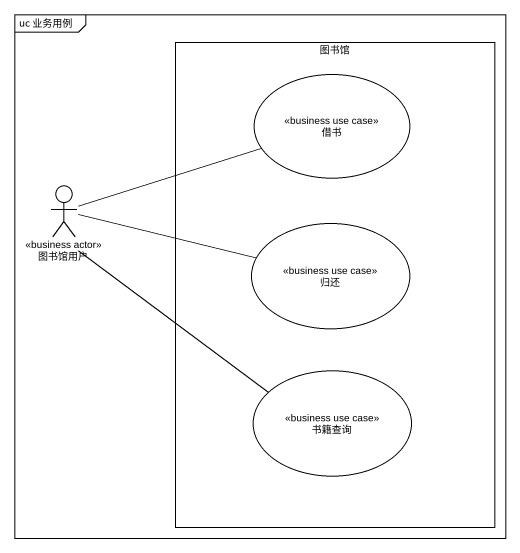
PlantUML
@startuml
mainframe uc 业务用例
rectangle 图书馆 {
  usecase 借书 <<business use case>>
  usecase 归还 <<business use case>>
  usecase 书籍查询 <<business use case>>
}
actor 图书馆用户 <<business actor>>
图书馆用户 -right- 借书
图书馆用户 -right- 归还
图书馆用户 -right- 书籍查询
@enduml
